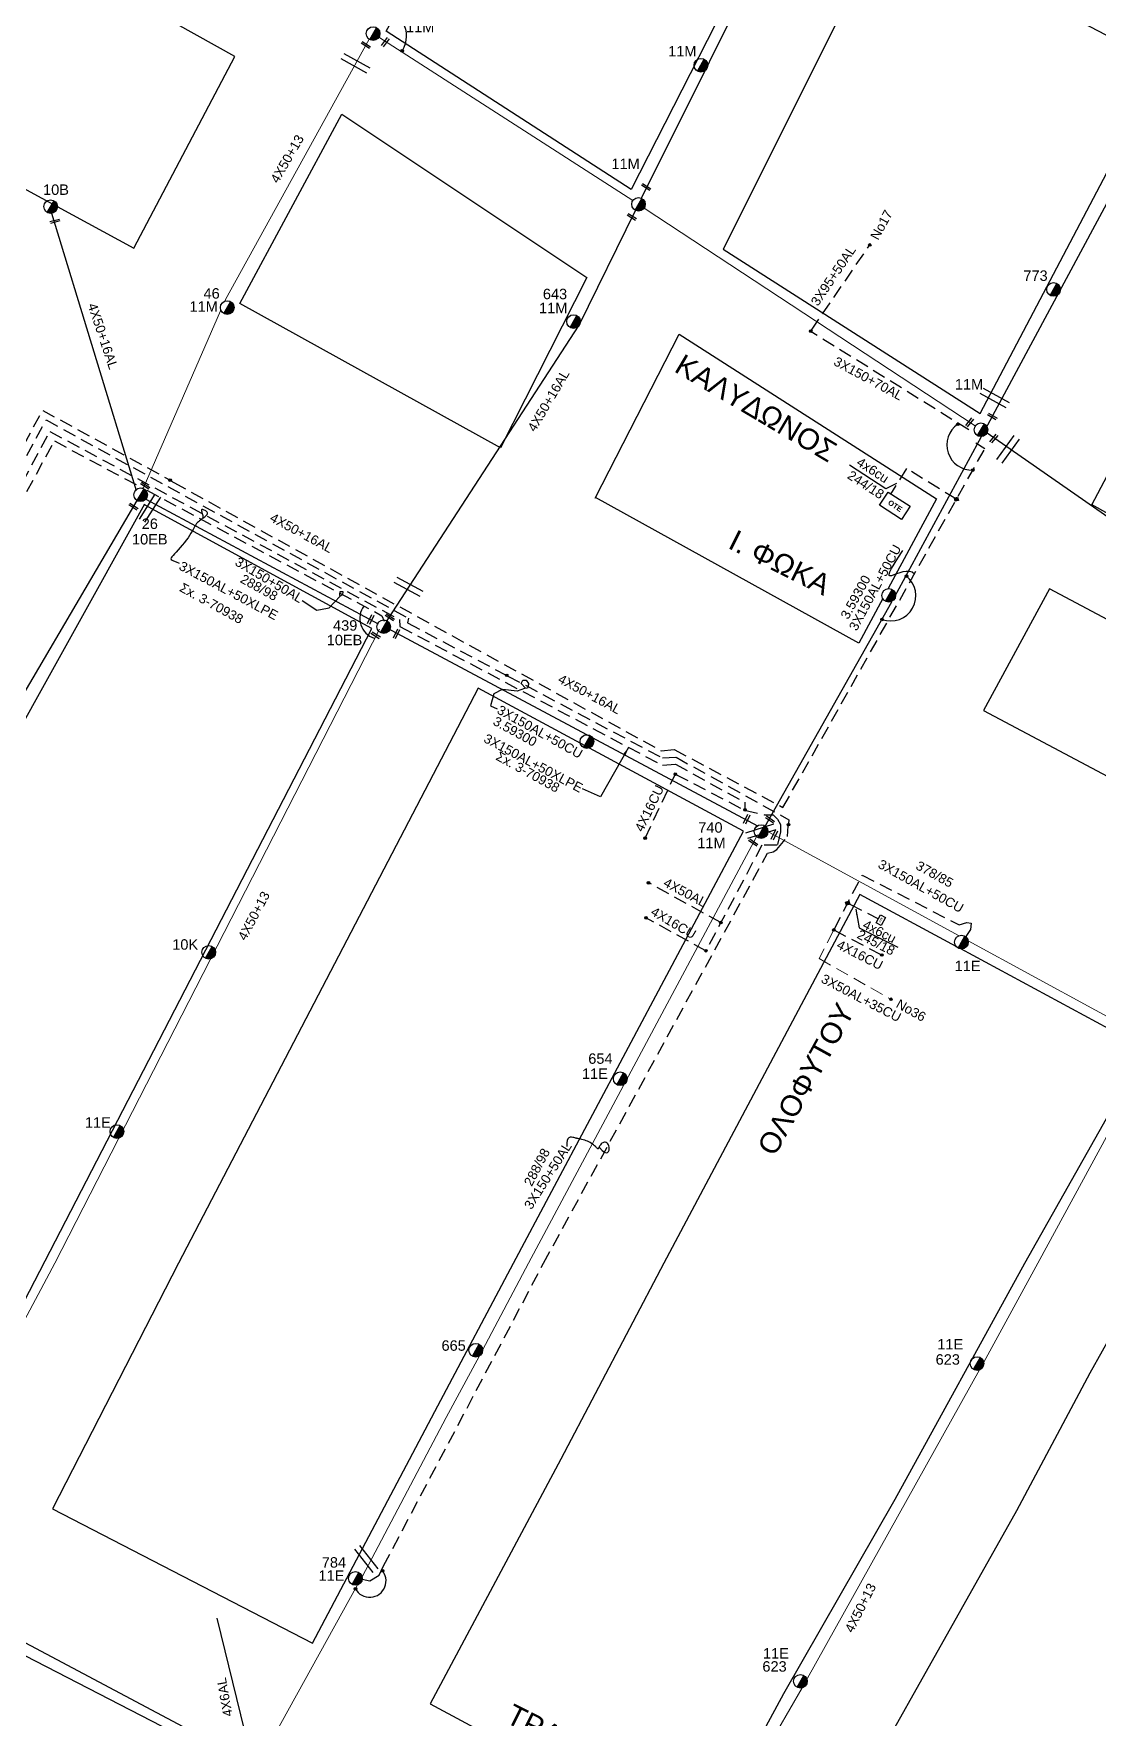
# Model space of a CAD drawing. Header units: millimetres. Extents: x 800 to 1929, y 264 to 786.
# Drawn here: x 1551.3 to 1653.4, y 481.7 to 643.5 of the extents above; entities that cross this region are included whole.
import ezdxf

# ---------------------------------------------------------------- set-up
doc = ezdxf.new("R2010")
doc.units = ezdxf.units.MM
doc.linetypes.add('DASHED', pattern=[19.05, 12.7, -6.35])
doc.linetypes.add('DASHEDX2', pattern=[38.1, 25.4, -12.7])
for name, color, linetype in [('Pillar OTE', 7, 'Continuous'), ('Γέφυρες Εναέριου Δικτύου', 7, 'Continuous'), ('Γυμνά εναέρια ΧΤ και ΦΟΠ (3Φ)   4x50+16AL', 7, 'Continuous'), ('Επιγραφές - Σχήματα', 7, 'Continuous'), ('Καλώδια ΧΤ   3x150+50AL', 7, 'DASHED'), ('Καλώδια ΧΤ   3x150AL+50CU', 7, 'DASHED'), ('Καλώδια ΧΤ   3x150AL+50XLPE', 7, 'DASHED'), ('Καλώδια ΧΤ   3x95+50CU', 7, 'DASHED'), ('Καλώδια ΧΤ   4x6AL', 7, 'DASHED'), ('Μηχανική τομή', 7, 'Continuous'), ('Στύλος ΦΜ', 7, 'Continuous'), ('Στύλος ΦΜ @ 1', 7, 'Continuous'), ('Συνδέσεις', 7, 'Continuous'), ('Τομή', 7, 'Continuous'), ('Υπόβαθρο ΔΕΗ', 7, 'Continuous'), ('Υπόγεια καλώδια Δικτύου ΧΤ και Παρ. ΧΤ - 3X150+70 AL', 7, 'DASHED'), ('Υπόγεια καλώδια Παροχών ΧΤ   4x16CU', 7, 'DASHED'), ('Υπόγεια καλώδια Παροχών ΧΤ   4x50AL', 7, 'DASHED'), ('Υπόγεια καλώδια Παροχών ΧΤ   4x6', 7, 'DASHED')]:
    doc.layers.add(name, color=color, linetype=linetype)
doc.layers.add('Άγνωστα', color=7, linetype='Continuous', lineweight=5)
doc.styles.get("Standard").update_dxf_attribs({"font": 'arial.ttf'})
doc.linetypes.add('SYN_LINE', pattern='A,0.5,-0.0001,["/\\/\\/\\/",Standard,S=0.1,R=0,X=0,Y=-0.05],-0.25', length=0.7501)
doc.dimstyles.new('ISO-25', dxfattribs={"dimtxt": 2.5, "dimasz": 1, "dimexe": 1.25, "dimexo": 0.625, "dimtad": 1, "dimtxsty": 'Standard', "dimcen": 2.5, "dimadec": 0, "dimazin": 0, "dimtfac": 1, "dimtmove": 0, "dimatfit": 3, "dimfxl": 1.25, "dimarcsym": 0})

# ---------------------------------------------------------------- blocks, each defined once
blk = doc.blocks.new('ΥΠΑΡΧΩΝ ΤΣΙΜΕΝΤΕΝΙΟΣ ΣΤΥΛΟΣ')
at = {"layer": 'Στύλος ΦΜ'}
blk.add_hatch(color=256, dxfattribs=at).paths.add_polyline_path([(-1.29, -2.28, 0.574793), (2.62, 0, 0.268822), (1.3, 2.27)])
blk.add_line((-1.29, -2.28), (1.3, 2.27), dxfattribs=at)
blk.add_circle((0, 0), 2.62, dxfattribs=at)
at = {"layer": 'Στύλος ΦΜ', "flags": 4}
for tag, p in [('ΤΥΠΟΣ', (-4.91, 3.03)), ('ΑΡΙΘΜΟΣ', (-4.68, 8.05))]:
    blk.add_attdef(tag, p, '', height=4, dxfattribs=at)
blk = doc.blocks.new('ΤΟΜΗ')
at = {"layer": 'Τομή', "ltscale": 40}
for p, q in [((-5.68, 0), (5.68, 0)), ((5.68, -2.33), (-5.68, -2.33))]:
    blk.add_line(p, q, dxfattribs=at)
blk = doc.blocks.new('*U37')
at = {"layer": 'Συνδέσεις', "linetype": 'SYN_LINE', "ltscale": 40}
blk.add_hatch(color=256, dxfattribs=at).paths.add_polyline_path([(0.5, -0.01, 1), (-0.5, -0.01, 1)])
at = {"layer": 'Συνδέσεις'}
blk.add_circle((0, -0.01), 0.5, dxfattribs=at)
blk = doc.blocks.new('ΜΗΧΑΝΙΚΗ ΤΟΜΗ')
at = {"layer": 'Μηχανική τομή', "ltscale": 40}
for p, q in [((-1.89, 0.78), (1.89, 0.78)), ((1.89, 0), (-1.89, 0))]:
    blk.add_line(p, q, dxfattribs=at)
blk = doc.blocks.new('TSONTA XT1')
at = {"ltscale": 40}
h = blk.add_hatch(color=256, dxfattribs=at)
h.dxf.hatch_style = 1
h.paths.add_polyline_path([(595.96, 2487.66), (597.07, 2488.77), (595.96, 2489.87), (594.85, 2488.77)])
blk.add_lwpolyline([(594.85, 2488.77), (595.96, 2489.87), (597.07, 2488.77), (595.96, 2487.66)], close=True, dxfattribs=at)
blk = doc.blocks.new('PILLAR ΟΤΕ')
at = {"layer": 'Pillar OTE', "ltscale": 40}
blk.add_lwpolyline([(-3.31, 2.02), (3.39, 2.02), (3.39, -1.99), (-3.31, -1.99)], close=True, dxfattribs=at)
at = {"layer": 'Pillar OTE', "insert": (-1.81, 0.71), "char_height": 1.3575, "width": 109.961, "attachment_point": 1}
blk.add_mtext('{\\fArial|b1|i0|c161|p34;OTE}', dxfattribs=at)

msp = doc.modelspace()

# ---------------------------------------------------------------- linework, layer by layer
at = {"layer": 'Άγνωστα', "color": 6, "ltscale": 0.1}
for points in [[(1569.63, 617.765), (1569.679, 617.937), (1583.448, 642.935)], [(1561.783, 599.798), (1569.186, 616.854)]]:
    msp.add_lwpolyline(points, dxfattribs=at)
at = {"layer": 'Άγνωστα', "color": 30}
for points in [[(1584.395, 643.112), (1608.757, 627.428)], [(1609.851, 626.709), (1641.63, 605.796)]]:
    msp.add_lwpolyline(points, dxfattribs=at)
at = {"layer": 'Άγνωστα', "color": 27}
msp.add_lwpolyline([(1537.594, 495.947), (1553.291, 525.424), (1584.436, 586.29)], dxfattribs=at)
at = {"layer": 'Άγνωστα', "color": 62, "ltscale": 0.1}
for points in [[(1620.671, 566.411), (1598.753, 525.424), (1594.347, 517.065)], [(1594.056, 516.528), (1590.848, 510.603), (1582.778, 495.324)]]:
    msp.add_lwpolyline(points, dxfattribs=at)
at = {"layer": 'Άγνωστα', "color": 62, "ltscale": 2}
for points in [[(1621.541, 566.978), (1640.073, 556.861)], [(1640.947, 556.384), (1659.268, 546.382)]]:
    msp.add_lwpolyline(points, dxfattribs=at)
at = {"layer": 'Άγνωστα', "color": 62, "linetype": 'DASHED', "ltscale": 0.1}
msp.add_lwpolyline([(1628.004, 557.308), (1626.645, 554.662), (1633.544, 550.761)], dxfattribs=at)
at = {"layer": 'Άγνωστα', "color": 85}
for points in [[(1642.441, 515.918), (1647.641, 525.424), (1658.613, 545.637)], [(1625.48, 485.474), (1625.544, 485.585), (1642.034, 515.183)], [(1609.638, 458.032), (1625.008, 484.657)]]:
    msp.add_lwpolyline(points, dxfattribs=at)
at = {"layer": 'Άγνωστα', "color": 2}
msp.add_lwpolyline([(1572.817, 477.301), (1582.352, 494.544)], dxfattribs=at)
at = {"layer": 'Γέφυρες Εναέριου Δικτύου', "ltscale": 0.1}
for points in [[(1584.332, 646.023, -0.5700347), (1586.627, 641.814, 1.0197648)], [(1639.958, 605.958, 0.7518156), (1641.401, 601.564, -1.6863001)], [(1632.677, 587.222, 0.8539475), (1635.002, 591.396, -2.1722428)], [(1582.945, 588.511, 0.5095171), (1583.931, 585.431, -29.3039206)]]:
    msp.add_lwpolyline(points, format="xyb", dxfattribs=at)
at = {"layer": 'Γέφυρες Εναέριου Δικτύου'}
msp.add_arc((1583.512, 494.924), 1.565, 208.98229, 43.0536, dxfattribs=at)
at = {"layer": 'Γυμνά εναέρια ΧΤ και ΦΟΠ (3Φ)   4x50+16AL', "color": 2, "ltscale": 0.1}
for points in [[(1609.587, 627.666), (1622.668, 653.943), (1630.108, 668.39)], [(1642.604, 605.48), (1661.131, 639.957)]]:
    msp.add_lwpolyline(points, dxfattribs=at)
at = {"layer": 'Γυμνά εναέρια ΧΤ και ΦΟΠ (3Φ)   4x50+16AL', "color": 133, "ltscale": 0.1}
for points in [[(1561.113, 599.562), (1553.015, 626.185)], [(1633.921, 589.428), (1642.231, 604.788)], [(1561.961, 598.846), (1562.023, 598.785), (1584.324, 586.814)], [(1621.44, 567.326), (1633.633, 588.915)], [(1585.139, 586.407), (1620.73, 567.422)]]:
    msp.add_lwpolyline(points, dxfattribs=at)
at = {"layer": 'Γυμνά εναέρια ΧΤ και ΦΟΠ (3Φ)   4x50+16AL', "color": 30, "ltscale": 0.1}
msp.add_lwpolyline([(1585.175, 587.114), (1585.26, 587.233), (1603.605, 615.477), (1609.014, 626.489)], dxfattribs=at)
at = {"layer": 'Γυμνά εναέρια ΧΤ και ΦΟΠ (3Φ)   4x50+16AL', "color": 1, "ltscale": 0.1}
msp.add_lwpolyline([(1642.763, 605.146), (1661.723, 591.965)], dxfattribs=at)
at = {"layer": 'Γυμνά εναέρια ΧΤ και ΦΟΠ (3Φ)   4x50+16AL', "color": 6}
msp.add_lwpolyline([(1545.318, 571.643), (1561.184, 598.638)], dxfattribs=at)
at = {"layer": 'Γυμνά εναέρια ΧΤ και ΦΟΠ (3Φ)   4x50+16AL', "color": 30}
msp.add_lwpolyline([(1537.503, 495.812), (1546.888, 490.877), (1572.139, 477.454)], dxfattribs=at)
at = {"layer": 'Επιγραφές - Σχήματα'}
for points in [[(1567.496, 596.939), (1567.691, 597.077), (1567.822, 597.197), (1567.9, 597.301), (1567.932, 597.392), (1567.927, 597.469), (1567.894, 597.537), (1567.84, 597.595), (1567.774, 597.646), (1567.704, 597.691), (1567.634, 597.728), (1567.567, 597.757), (1567.504, 597.775), (1567.45, 597.781), (1567.406, 597.772), (1567.376, 597.748), (1567.362, 597.705), (1567.366, 597.645), (1567.384, 597.569), (1567.41, 597.481), (1567.44, 597.386), (1567.468, 597.288), (1567.488, 597.189), (1567.496, 597.095), (1567.486, 597.009), (1567.455, 596.934), (1567.404, 596.868), (1567.337, 596.806), (1567.259, 596.744), (1567.172, 596.68), (1567.08, 596.608), (1566.988, 596.526), (1566.898, 596.43), (1566.813, 596.316), (1566.731, 596.185), (1566.648, 596.036), (1566.56, 595.872), (1566.462, 595.693), (1566.352, 595.499), (1566.226, 595.291), (1566.079, 595.07), (1565.909, 594.838), (1565.722, 594.599), (1565.525, 594.36), (1565.325, 594.126), (1565.128, 593.903), (1564.943, 593.697), (1564.775, 593.514), (1564.633, 593.36), (1564.522, 593.237), (1564.45, 593.141), (1564.424, 593.062), (1564.451, 592.991), (1564.538, 592.92), (1564.691, 592.84), (1564.919, 592.743), (1565.227, 592.62)], [(1605.558, 536.52), (1605.829, 536.235), (1606.048, 536.075), (1606.219, 536.019), (1606.345, 536.045), (1606.432, 536.134), (1606.484, 536.264), (1606.504, 536.414), (1606.499, 536.563), (1606.471, 536.695), (1606.425, 536.805), (1606.363, 536.894), (1606.29, 536.962), (1606.209, 537.009), (1606.124, 537.035), (1606.037, 537.04), (1605.953, 537.025), (1605.874, 536.99), (1605.801, 536.938), (1605.734, 536.874), (1605.674, 536.802), (1605.621, 536.727), (1605.574, 536.653), (1605.534, 536.583), (1605.501, 536.523), (1605.475, 536.476), (1605.454, 536.442), (1605.435, 536.421), (1605.416, 536.413), (1605.395, 536.418), (1605.368, 536.436), (1605.334, 536.466), (1605.29, 536.509), (1605.234, 536.564), (1605.166, 536.628), (1605.087, 536.7), (1604.998, 536.776), (1604.898, 536.854), (1604.789, 536.931), (1604.672, 537.005), (1604.547, 537.073), (1604.415, 537.134), (1604.279, 537.186), (1604.142, 537.232), (1604.009, 537.27), (1603.881, 537.303), (1603.764, 537.33), (1603.659, 537.352), (1603.571, 537.37), (1603.5, 537.383), (1603.445, 537.395), (1603.398, 537.404), (1603.354, 537.414), (1603.308, 537.426), (1603.254, 537.439), (1603.187, 537.457), (1603.102, 537.48), (1602.995, 537.506), (1602.874, 537.524), (1602.749, 537.519), (1602.63, 537.475), (1602.528, 537.379), (1602.453, 537.214), (1602.414, 536.967), (1602.422, 536.622)]]:
    msp.add_lwpolyline(points, dxfattribs=at)
at = {"layer": 'Επιγραφές - Σχήματα', "ltscale": 0.1}
for points in [[(1635.805, 591.567), (1635.58, 591.746), (1635.308, 591.827), (1635.007, 591.83), (1634.692, 591.778), (1634.378, 591.69), (1634.081, 591.588), (1633.816, 591.493), (1633.599, 591.425), (1633.444, 591.406), (1633.359, 591.449), (1633.351, 591.57), (1633.424, 591.783), (1633.587, 592.103), (1633.844, 592.543), (1634.203, 593.119), (1634.669, 593.845)], [(1580.667, 589.472), (1580.638, 589.546), (1580.667, 589.89), (1580.936, 589.89), (1580.936, 589.89), (1580.905, 589.599), (1580.905, 589.599), (1580.667, 589.472), (1579.593, 588.316), (1579.466, 588.263), (1578.447, 588.073), (1577.026, 589.007)], [(1598.47, 580.636), (1598.033, 581.088), (1598.033, 581.088), (1598.193, 581.402), (1598.193, 581.402), (1598.536, 581.387), (1598.536, 581.387), (1598.74, 581.059), (1598.74, 580.964), (1598.646, 580.629), (1598.646, 580.629), (1598.376, 580.593), (1597.668, 580.345), (1596.245, 580.498), (1596.208, 580.498), (1595.413, 580.068), (1595.088, 578.916), (1595.741, 578.648)]]:
    msp.add_lwpolyline(points, dxfattribs=at)
at = {"layer": 'Καλώδια ΧΤ   3x150+50AL', "color": 27, "ltscale": 0.1}
msp.add_lwpolyline([(1562.105, 599.626), (1584.682, 587.584), (1584.682, 587.584), (1584.883, 587.072)], dxfattribs=at)
at = {"layer": 'Καλώδια ΧΤ   3x150AL+50CU', "color": 133, "ltscale": 0.1}
msp.add_lwpolyline([(1564.436, 600.541), (1564.702, 600.37), (1611.47, 574.621), (1612.742, 574.728), (1623.169, 569.166), (1642.549, 603.605), (1641.695, 604.16)], dxfattribs=at)
at = {"layer": 'Καλώδια ΧΤ   3x150AL+50CU', "color": 2, "ltscale": 0.1}
for points in [[(1596.768, 581.793), (1611.609, 573.925), (1612.911, 573.993), (1623.73, 568), (1623.702, 567.647)], [(1582.793, 495.081), (1583.507, 494.943), (1584.416, 495.495), (1584.838, 496.37), (1600.2, 525.424), (1621.705, 564.797), (1622.218, 564.925), (1622.218, 564.925), (1622.577, 565.13), (1622.577, 565.13), (1623.602, 566.385), (1623.682, 567.398)]]:
    msp.add_lwpolyline(points, dxfattribs=at)
at = {"layer": 'Καλώδια ΧΤ   3x150AL+50CU', "color": 62, "ltscale": 0.1}
msp.add_lwpolyline([(1628.119, 557.53), (1630.767, 562.685), (1640.072, 557.905), (1640.813, 558.133), (1641.24, 558.072), (1641.163, 557.462), (1640.646, 556.68)], dxfattribs=at)
at = {"layer": 'Καλώδια ΧΤ   3x150AL+50XLPE', "color": 133, "ltscale": 0.1}
msp.add_lwpolyline([(1478.067, 591.587), (1478.176, 591.557), (1483.26, 589.473), (1478.666, 578.413), (1485.678, 575.272), (1492.849, 592.241), (1519.014, 578.549), (1519.686, 578.223), (1520.248, 576.88), (1532.104, 570.575), (1552.124, 607.294), (1564.366, 600.591)], dxfattribs=at)
at = {"layer": 'Καλώδια ΧΤ   3x150AL+50XLPE', "color": 62, "ltscale": 0.1}
for points in [[(1477.69, 590.72), (1477.719, 590.701), (1481.538, 589.149), (1476.702, 577.517), (1486.593, 573.279), (1493.828, 590.416), (1516.301, 578.226), (1516.985, 578.466), (1517.746, 578.27), (1517.746, 578.27), (1518.355, 577.847), (1518.757, 577.325), (1518.989, 576.214), (1532.972, 568.538), (1552.821, 605.264), (1586.361, 587.212), (1586.416, 586.545), (1611.602, 573.226), (1612.855, 573.319), (1619.51, 569.67), (1619.51, 568.905)], [(1612.905, 572.354), (1619.51, 568.905)], [(1619.495, 568.912), (1621.411, 568.476), (1622.227, 568.476), (1622.644, 568.06), (1622.934, 567.552), (1622.952, 566.845), (1622.625, 565.559), (1621.157, 565.559), (1615.781, 555.423)]]:
    msp.add_lwpolyline(points, dxfattribs=at)
at = {"layer": 'Καλώδια ΧΤ   3x150AL+50XLPE', "color": 2, "ltscale": 0.1}
msp.add_lwpolyline([(1477.921, 591.203), (1477.921, 591.203), (1482.379, 589.345), (1477.798, 578.042), (1486.054, 574.299), (1493.345, 591.315), (1516.649, 578.914), (1517.549, 578.862), (1518.37, 578.51), (1519.192, 577.702), (1519.665, 576.691), (1519.758, 576.478), (1532.482, 569.448), (1552.442, 606.371), (1587.224, 587.351), (1587.152, 586.891), (1596.547, 581.91)], dxfattribs=at)
at = {"layer": 'Καλώδια ΧΤ   3x150AL+50XLPE', "color": 27, "ltscale": 0.1}
msp.add_lwpolyline([(1477.502, 590.299), (1478.091, 590.033), (1480.731, 589.046), (1475.751, 577.083), (1486.997, 572.253), (1494.333, 589.469), (1516.245, 577.711), (1517.107, 577.733), (1517.934, 577.345), (1518.231, 576.932), (1518.193, 576.04), (1533.357, 567.67), (1553.242, 604.353), (1561.782, 599.798)], dxfattribs=at)
at = {"layer": 'Καλώδια ΧΤ   3x95+50CU', "color": 133, "ltscale": 0.1}
msp.add_lwpolyline([(1625.908, 614.991), (1631.499, 623.173)], dxfattribs=at)
at = {"layer": 'Καλώδια ΧΤ   4x6AL', "color": 30, "linetype": 'Continuous', "ltscale": 0.1}
msp.add_lwpolyline([(1572.262, 477.484), (1568.876, 491.359)], dxfattribs=at)
at = {"layer": 'Υπόβαθρο ΔΕΗ', "ltscale": 0.1}
for points in [[(1621.564, 653.943), (1608.59, 628.501), (1585.097, 643.694), (1590.792, 653.943), (1600.407, 671.836), (1624.179, 659.208), (1621.564, 653.943)], [(1527.94, 665.074), (1522.556, 663.338), (1517.8, 646.258), (1560.875, 622.878), (1570.577, 641.265), (1527.877, 665.082)], [(1633.196, 654.312), (1617.439, 622.776), (1642.099, 606.986), (1659.709, 640.43), (1633.196, 654.312)], [(1571.037, 617.556), (1580.849, 635.723), (1604.36, 620.057), (1596.052, 603.696), (1571.037, 617.556)], [(1652.78, 598.15), (1671.705, 634.004), (1697.184, 620.729), (1677.662, 584.385), (1652.774, 598.253)], [(1605.149, 598.855), (1613.211, 614.62), (1637.906, 598.805), (1633.268, 590.186)], [(1632.754, 589.23), (1630.446, 584.942), (1605.186, 598.929)], [(1561.907, 598.28), (1518.487, 520.141), (1542.873, 507.322), (1583.718, 586.358), (1561.885, 598.241)], [(1648.76, 590.154), (1642.408, 578.481), (1667.311, 565.253), (1673.73, 576.877), (1648.76, 590.154)]]:
    msp.add_lwpolyline(points, dxfattribs=at)
at = {"layer": 'Υπόβαθρο ΔΕΗ'}
for points in [[(1565.164, 525.424), (1553.071, 501.833), (1578.022, 488.948), (1590.047, 511.721), (1597.326, 525.424), (1619.383, 566.906), (1593.909, 580.627)], [(1658.555, 525.424), (1652.611, 514.866), (1645.593, 501.648), (1624.501, 464.155), (1632.678, 460.152), (1649.647, 451.162), (1660.011, 471.325), (1675.402, 499.838), (1689.022, 525.424), (1690.764, 528.62), (1667.4, 540.771)]]:
    msp.add_lwpolyline(points, close=True, dxfattribs=at)
for points in [[(1639.805, 555.829), (1630.556, 560.825), (1611.749, 525.424), (1601.841, 506.627), (1589.303, 483.125), (1615.182, 469.225), (1623.261, 484.135), (1633.929, 502.767), (1646.383, 525.424), (1658.003, 545.999), (1640.23, 555.6)], [(1555.611, 446.312), (1571.657, 476.792), (1545.376, 490.321), (1504.421, 412.908), (1530.851, 399.279), (1539.367, 415.455)]]:
    msp.add_lwpolyline(points, dxfattribs=at)
at = {"layer": 'Υπόγεια καλώδια Δικτύου ΧΤ και Παρ. ΧΤ - 3X150+70 AL', "color": 133, "ltscale": 0.1}
msp.add_lwpolyline([(1641.009, 605.415), (1625.883, 614.835)], dxfattribs=at)
at = {"layer": 'Υπόγεια καλώδια Παροχών ΧΤ   4x16CU', "color": 62, "ltscale": 0.1}
for points in [[(1609.95, 566.229), (1612.817, 572.328)], [(1615.781, 555.423), (1610.026, 558.573)], [(1628.061, 557.419), (1632.664, 555.01)]]:
    msp.add_lwpolyline(points, dxfattribs=at)
at = {"layer": 'Υπόγεια καλώδια Παροχών ΧΤ   4x50AL', "color": 62, "ltscale": 0.1}
msp.add_lwpolyline([(1617.212, 558.122), (1610.231, 561.974)], dxfattribs=at)
at = {"layer": 'Υπόγεια καλώδια Παροχών ΧΤ   4x6', "color": 133, "linetype": 'DASHED', "ltscale": 0.1}
msp.add_lwpolyline([(1639.82, 598.755), (1635.022, 601.717), (1633.501, 599.254)], dxfattribs=at)
at = {"layer": 'Υπόγεια καλώδια Παροχών ΧΤ   4x6', "color": 62, "linetype": 'DASHEDX2', "ltscale": 0.05}
msp.add_lwpolyline([(1629.582, 559.893), (1632.34, 558.476)], dxfattribs=at)

# ---------------------------------------------------------------- block references
at = {"layer": 'Pillar OTE'}
for p, xscale, yscale, zscale, rotation in [((1633.892, 598.142), 0.375, 0.375, 0.375, 327), ((1632.568, 558.355), 0.1299216870915471, 0.1299216870915471, 0.1299216870915471, 62)]:
    msp.add_blockref('PILLAR ΟΤΕ', p, dxfattribs=dict(at, xscale=xscale, yscale=yscale, zscale=zscale, rotation=rotation))
at = {"layer": 'Άγνωστα', "xscale": 0.25, "yscale": 0.25, "zscale": 0.25}
for p in [(1631.5, 623.176), (1633.545, 550.764)]:
    msp.add_blockref('*U37', p, dxfattribs=at)
at = {"layer": 'Μηχανική τομή'}
for p, xscale, yscale, zscale, rotation in [((1583.083, 642.283), 0.2499999999999802, 0.2499999999999802, 0.2499999999999802, 327.4259047862269), ((1584.93, 642.694), 0.2499999999999769, 0.2499999999999769, 0.2499999999999769, 234.4121412226601), ((1609.992, 628.665), 0.2499999999999802, 0.2499999999999802, 0.2499999999999802, 327.4259047862269), ((1608.611, 625.787), 0.2499999999999802, 0.2499999999999802, 0.2499999999999802, 327.4259047862269), ((1553.318, 625.347), 0.2499999999999725, 0.2499999999999725, 0.2499999999999725, 15.44455901849954), ((1641.16, 606.08), 0.2500000000000668, 0.2500000000000668, 0.2500000000000668, 50.60375625447858), ((1643.215, 606.621), 0.2500000000000492, 0.2500000000000492, 0.2500000000000492, 328.8554910177997), ((1643.492, 604.529), 0.2500000000000668, 0.2500000000000668, 0.2500000000000668, 50.60375625447858), ((1561.899, 599.995), 0.2499999999999802, 0.2499999999999802, 0.2499999999999802, 327.4259047862269), ((1560.776, 597.978), 0.2499999999999802, 0.2499999999999802, 0.2499999999999802, 327.4259047862269), ((1583.514, 587.26), 0.2499999999999598, 0.2499999999999598, 0.2499999999999598, 244.2663608913793), ((1585.386, 587.343), 0.2499999999999802, 0.2499999999999802, 0.2499999999999802, 327.4259047862269), ((1584.027, 585.631), 0.2499999999999802, 0.2499999999999802, 0.2499999999999802, 327.4259047862269), ((1585.991, 585.882), 0.2499999999999598, 0.2499999999999598, 0.2499999999999598, 244.2663608913793), ((1619.6, 568.095), 0.2499999999999598, 0.2499999999999598, 0.2499999999999598, 244.2663608913793), ((1621.875, 567.932), 0.249999999999989, 0.249999999999989, 0.249999999999989, 326.1837008402109), ((1620.268, 565.735), 0.249999999999989, 0.249999999999989, 0.249999999999989, 326.1837008402109), ((1622.26, 566.556), 0.2499999999999598, 0.2499999999999598, 0.2499999999999598, 244.2663608913793)]:
    msp.add_blockref('ΜΗΧΑΝΙΚΗ ΤΟΜΗ', p, dxfattribs=dict(at, xscale=xscale, yscale=yscale, zscale=zscale, rotation=rotation))
at = {"layer": 'Στύλος ΦΜ @ 1', "ltscale": 40}
ref = msp.add_blockref('ΥΠΑΡΧΩΝ ΤΣΙΜΕΝΤΕΝΙΟΣ ΣΤΥΛΟΣ', (1583.84, 643.459), dxfattribs=dict(at, xscale=0.25, yscale=0.25, zscale=0.25))
ref.add_attrib('ΤΥΠΟΣ', '47', (1587.285, 645.05), dxfattribs={"layer": 'Στύλος ΦΜ', "height": 1, "flags": 4})
ref.add_attrib('ΑΡΙΘΜΟΣ', '11M', (1586.997, 643.588), dxfattribs={"layer": 'Στύλος ΦΜ', "height": 1, "flags": 4})
ref = msp.add_blockref('ΥΠΑΡΧΩΝ ΤΣΙΜΕΝΤΕΝΙΟΣ ΣΤΥΛΟΣ', (1615.296, 640.423), dxfattribs=dict(at, xscale=0.25, yscale=0.25, zscale=0.25))
ref.add_attrib('ΤΥΠΟΣ', '11M', (1612.152, 641.269), dxfattribs={"layer": 'Στύλος ΦΜ', "height": 1, "flags": 4})
ref = msp.add_blockref('ΥΠΑΡΧΩΝ ΤΣΙΜΕΝΤΕΝΙΟΣ ΣΤΥΛΟΣ', (1609.308, 627.074), dxfattribs=dict(at, xscale=0.25, yscale=0.25, zscale=0.25))
ref.add_attrib('ΤΥΠΟΣ', '11M', (1606.711, 630.466), dxfattribs={"layer": 'Στύλος ΦΜ', "height": 1, "flags": 4})
ref = msp.add_blockref('ΥΠΑΡΧΩΝ ΤΣΙΜΕΝΤΕΝΙΟΣ ΣΤΥΛΟΣ', (1552.888, 626.85), dxfattribs=dict(at, xscale=0.25, yscale=0.25, zscale=0.25))
ref.add_attrib('ΤΥΠΟΣ', '10B', (1552.161, 627.98), dxfattribs={"layer": 'Στύλος ΦΜ', "height": 1, "flags": 4})
ref = msp.add_blockref('ΥΠΑΡΧΩΝ ΤΣΙΜΕΝΤΕΝΙΟΣ ΣΤΥΛΟΣ', (1649.15, 618.905), dxfattribs=dict(at, xscale=0.25, yscale=0.25, zscale=0.25))
ref.add_attrib('ΤΥΠΟΣ', '773', (1646.248, 619.724), dxfattribs={"layer": 'Στύλος ΦΜ', "height": 1, "flags": 4})
ref = msp.add_blockref('ΥΠΑΡΧΩΝ ΤΣΙΜΕΝΤΕΝΙΟΣ ΣΤΥΛΟΣ', (1569.838, 617.158), dxfattribs=dict(at, xscale=0.25, yscale=0.25, zscale=0.25))
ref.add_attrib('ΤΥΠΟΣ', '11M', (1566.212, 616.763), dxfattribs={"layer": 'Στύλος ΦΜ', "height": 1, "flags": 4})
ref.add_attrib('ΑΡΙΘΜΟΣ', '46', (1567.562, 618.022), dxfattribs={"layer": 'Στύλος ΦΜ', "height": 1, "flags": 4})
ref = msp.add_blockref('ΥΠΑΡΧΩΝ ΤΣΙΜΕΝΤΕΝΙΟΣ ΣΤΥΛΟΣ', (1603.074, 615.823), dxfattribs=dict(at, xscale=0.25, yscale=0.25, zscale=0.25))
ref.add_attrib('ΤΥΠΟΣ', '11M', (1599.764, 616.622), dxfattribs={"layer": 'Στύλος ΦΜ', "height": 1, "flags": 4})
ref.add_attrib('ΑΡΙΘΜΟΣ', '643', (1600.13, 617.964), dxfattribs={"layer": 'Στύλος ΦΜ', "height": 1, "flags": 4})
ref = msp.add_blockref('ΥΠΑΡΧΩΝ ΤΣΙΜΕΝΤΕΝΙΟΣ ΣΤΥΛΟΣ', (1642.177, 605.436), dxfattribs=dict(at, xscale=0.25, yscale=0.25, zscale=0.25))
ref.add_attrib('ΤΥΠΟΣ', '11M', (1639.67, 609.292), dxfattribs={"layer": 'Στύλος ΦΜ', "height": 1, "flags": 4})
ref = msp.add_blockref('ΥΠΑΡΧΩΝ ΤΣΙΜΕΝΤΕΝΙΟΣ ΣΤΥΛΟΣ', (1561.526, 599.196), dxfattribs=dict(at, xscale=0.25, yscale=0.25, zscale=0.25))
ref.add_attrib('ΤΥΠΟΣ', '26', (1561.626, 595.911), dxfattribs={"layer": 'Στύλος ΦΜ', "height": 1, "flags": 4})
ref.add_attrib('ΑΡΙΘΜΟΣ', '10EB', (1560.695, 594.423), dxfattribs={"layer": 'Στύλος ΦΜ', "height": 1, "flags": 4})
at = {"layer": 'Στύλος ΦΜ @ 1', "ltscale": 40, "xscale": 0.25, "yscale": 0.25, "zscale": 0.25}
for p in [(1633.333, 589.534), (1604.36, 575.498)]:
    msp.add_blockref('ΥΠΑΡΧΩΝ ΤΣΙΜΕΝΤΕΝΙΟΣ ΣΤΥΛΟΣ', p, dxfattribs=at)
at = {"layer": 'Στύλος ΦΜ @ 1', "ltscale": 40}
ref = msp.add_blockref('ΥΠΑΡΧΩΝ ΤΣΙΜΕΝΤΕΝΙΟΣ ΣΤΥΛΟΣ', (1584.853, 586.528), dxfattribs=dict(at, xscale=0.25, yscale=0.25, zscale=0.25))
ref.add_attrib('ΤΥΠΟΣ', '439', (1579.99, 586.147), dxfattribs={"layer": 'Στύλος ΦΜ', "height": 1, "flags": 4})
ref.add_attrib('ΑΡΙΘΜΟΣ', '10EB', (1579.386, 584.749), dxfattribs={"layer": 'Στύλος ΦΜ', "height": 1, "flags": 4})
ref = msp.add_blockref('ΥΠΑΡΧΩΝ ΤΣΙΜΕΝΤΕΝΙΟΣ ΣΤΥΛΟΣ', (1621.074, 566.865), dxfattribs=dict(at, xscale=0.25, yscale=0.25, zscale=0.25))
ref.add_attrib('ΤΥΠΟΣ', '740', (1615.045, 566.753), dxfattribs={"layer": 'Στύλος ΦΜ', "height": 1, "flags": 4})
ref.add_attrib('ΑΡΙΘΜΟΣ', '11M', (1614.95, 565.262), dxfattribs={"layer": 'Στύλος ΦΜ', "height": 1, "flags": 4})
ref = msp.add_blockref('ΥΠΑΡΧΩΝ ΤΣΙΜΕΝΤΕΝΙΟΣ ΣΤΥΛΟΣ', (1568.069, 555.271), dxfattribs=dict(at, xscale=0.25, yscale=0.25, zscale=0.25))
ref.add_attrib('ΤΥΠΟΣ', '10K', (1564.557, 555.523), dxfattribs={"layer": 'Στύλος ΦΜ', "height": 1, "flags": 4})
ref = msp.add_blockref('ΥΠΑΡΧΩΝ ΤΣΙΜΕΝΤΕΝΙΟΣ ΣΤΥΛΟΣ', (1640.306, 556.249), dxfattribs=dict(at, xscale=0.25, yscale=0.25, zscale=0.25))
ref.add_attrib('ΤΥΠΟΣ', '11E', (1639.653, 553.464), dxfattribs={"layer": 'Στύλος ΦΜ', "height": 1, "flags": 4})
ref = msp.add_blockref('ΥΠΑΡΧΩΝ ΤΣΙΜΕΝΤΕΝΙΟΣ ΣΤΥΛΟΣ', (1607.556, 543.134), dxfattribs=dict(at, xscale=0.25, yscale=0.25, zscale=0.25))
ref.add_attrib('ΤΥΠΟΣ', '654', (1604.487, 544.567), dxfattribs={"layer": 'Στύλος ΦΜ', "height": 1, "flags": 4})
ref.add_attrib('ΑΡΙΘΜΟΣ', '11E', (1603.88, 543.118), dxfattribs={"layer": 'Στύλος ΦΜ', "height": 1, "flags": 4})
ref = msp.add_blockref('ΥΠΑΡΧΩΝ ΤΣΙΜΕΝΤΕΝΙΟΣ ΣΤΥΛΟΣ', (1559.244, 538.065), dxfattribs=dict(at, xscale=0.25, yscale=0.25, zscale=0.25))
ref.add_attrib('ΤΥΠΟΣ', '11E', (1556.174, 538.435), dxfattribs={"layer": 'Στύλος ΦΜ', "height": 1, "flags": 4})
ref = msp.add_blockref('ΥΠΑΡΧΩΝ ΤΣΙΜΕΝΤΕΝΙΟΣ ΣΤΥΛΟΣ', (1593.693, 517.072), dxfattribs=dict(at, xscale=0.25, yscale=0.25, zscale=0.25))
ref.add_attrib('ΤΥΠΟΣ', '665', (1590.402, 517.021), dxfattribs={"layer": 'Στύλος ΦΜ', "height": 1, "flags": 4})
ref = msp.add_blockref('ΥΠΑΡΧΩΝ ΤΣΙΜΕΝΤΕΝΙΟΣ ΣΤΥΛΟΣ', (1641.799, 515.794), dxfattribs=dict(at, xscale=0.25, yscale=0.25, zscale=0.25))
ref.add_attrib('ΤΥΠΟΣ', '623', (1637.826, 515.688), dxfattribs={"layer": 'Στύλος ΦΜ', "height": 1, "flags": 4})
ref.add_attrib('ΑΡΙΘΜΟΣ', '11E', (1637.986, 517.149), dxfattribs={"layer": 'Στύλος ΦΜ', "height": 1, "flags": 4})
ref = msp.add_blockref('ΥΠΑΡΧΩΝ ΤΣΙΜΕΝΤΕΝΙΟΣ ΣΤΥΛΟΣ', (1582.144, 495.164), dxfattribs=dict(at, xscale=0.25, yscale=0.25, zscale=0.25))
ref.add_attrib('ΤΥΠΟΣ', '11E', (1578.593, 494.942), dxfattribs={"layer": 'Στύλος ΦΜ', "height": 1, "flags": 4})
ref.add_attrib('ΑΡΙΘΜΟΣ', '784', (1578.91, 496.208), dxfattribs={"layer": 'Στύλος ΦΜ', "height": 1, "flags": 4})
ref = msp.add_blockref('ΥΠΑΡΧΩΝ ΤΣΙΜΕΝΤΕΝΙΟΣ ΣΤΥΛΟΣ', (1624.851, 485.293), dxfattribs=dict(at, xscale=0.25, yscale=0.25, zscale=0.25))
ref.add_attrib('ΤΥΠΟΣ', '623', (1621.199, 486.221), dxfattribs={"layer": 'Στύλος ΦΜ', "height": 1, "flags": 4})
ref.add_attrib('ΑΡΙΘΜΟΣ', '11E', (1621.258, 487.478), dxfattribs={"layer": 'Στύλος ΦΜ', "height": 1, "flags": 4})
at = {"layer": 'Συνδέσεις', "xscale": 0.25, "yscale": 0.25, "zscale": 0.25}
for p in [(1586.628, 641.817), (1625.838, 614.901), (1639.959, 605.961), (1641.401, 601.567), (1564.366, 600.591), (1635.025, 591.382), (1632.677, 587.225), (1596.662, 581.861), (1619.529, 568.942), (1623.7, 567.524), (1584.738, 495.9), (1582.144, 494.168)]:
    msp.add_blockref('*U37', p, dxfattribs=at)
at = {"layer": 'Συνδέσεις', "xscale": 0.2, "yscale": 0.2, "zscale": 0.2}
for p, rotation in [((2007.914, 243.132), 59.45321554666078), ((2017.68, 226.541), 62.81177945564893)]:
    msp.add_blockref('TSONTA XT1', p, dxfattribs=dict(at, rotation=rotation))
at = {"layer": 'Τομή'}
for p, xscale, yscale, zscale, rotation in [((1582.283, 640.854), 0.2499999999999922, 0.2499999999999922, 0.2499999999999922, 331.3003910378171), ((1643.633, 608.744), 0.2499999999999922, 0.2499999999999922, 0.2499999999999922, 331.3003910378171), ((1644.538, 603.721), 0.2500000000000599, 0.2500000000000599, 0.2500000000000599, 53.96608886225299), ((1562.171, 598.064), 0.2499999999999826, 0.2499999999999826, 0.2499999999999826, 57.64550840989391), ((1587.374, 590.607), 0.2499999999999922, 0.2499999999999922, 0.2499999999999922, 331.3003910378171), ((1620.953, 567.174), 0.2499999999999503, 0.2499999999999503, 0.2499999999999503, 17.32677362843857), ((1583.417, 497.218), 0.2500000000000572, 0.2500000000000572, 0.2500000000000572, 307.8989391979303)]:
    msp.add_blockref('ΤΟΜΗ', p, dxfattribs=dict(at, xscale=xscale, yscale=yscale, zscale=zscale, rotation=rotation))
at = {"layer": 'Υπόγεια καλώδια Παροχών ΧΤ   4x16CU', "xscale": 0.25, "yscale": 0.25, "zscale": 0.25}
for p in [(1612.842, 572.381), (1609.95, 566.232), (1610.026, 558.576), (1628.062, 557.422), (1615.781, 555.426), (1632.665, 555.013)]:
    msp.add_blockref('*U37', p, dxfattribs=at)
at = {"layer": 'Υπόγεια καλώδια Παροχών ΧΤ   4x50AL', "xscale": 0.25, "yscale": 0.25, "zscale": 0.25}
for p in [(1610.256, 561.944), (1617.213, 558.125)]:
    msp.add_blockref('*U37', p, dxfattribs=at)

# ---------------------------------------------------------------- texts
at = {"layer": 'Άγνωστα', "char_height": 0.9, "width": 7.62842, "attachment_point": 1}
for s, insert, rotation in [('4X50+13', (1573.927, 629.47), 60.00746), ('4X50+13', (1570.804, 556.747), 62.13184), ('3X50AL+35CU', (1627.162, 553.234), 332.42581)]:
    msp.add_mtext(s, dxfattribs=dict(at, insert=insert, rotation=rotation))
at = {"layer": 'Άγνωστα', "color": 7, "insert": (1629.064, 490.286), "char_height": 0.9, "width": 84.18588, "attachment_point": 1, "rotation": 63.23046}
msp.add_mtext('4X50+13', dxfattribs=at)
at = {"layer": 'Γυμνά εναέρια ΧΤ και ΦΟΠ (3Φ)   4x50+16AL', "color": 7, "char_height": 0.9, "width": 84.18588, "attachment_point": 1}
for insert, rotation in [((1557.285, 617.692), 288.44585), ((1598.602, 605.613), 59.52948), ((1574.267, 597.497), 331.71749), ((1601.918, 582.017), 331.71749)]:
    msp.add_mtext('4X50+16AL', dxfattribs=dict(at, insert=insert, rotation=rotation))
at = {"layer": 'Επιγραφές - Σχήματα', "attachment_point": 1}
for s, insert, char_height, width, rotation in [('No17', (1631.508, 624.003), 0.9, 8.06871, 61.1633), ('ΚΑΛΥΔΩΝΟΣ', (1613.648, 612.794), 2, 15.00172, 329.36923), ('Ι. ΦΩΚΑ', (1618.688, 595.904), 2, 15.00172, 333.41874), ('Σx. 3-70938', (1565.6, 590.786), 0.9, 8.06871, 331.1633), ('\\pt0.9;288/98', (1571.441, 591.62), 0.9, 3.54108, 330.92769), (' 3.59300', (1628.477, 587.292), 0.9, 8.06871, 61.1633), (' 3.59300', (1595.379, 578.13), 0.9, 8.06871, 331.1633), ('Σx. 3-70938', (1595.961, 574.598), 0.9, 8.06871, 331.1633), ('\\pt0.9;378/85', (1636.274, 564.101), 0.9, 3.54108, 330.92769), ('ΟΛΟΦΥΤΟΥ', (1620.626, 536.555), 2, 19.81161, 61.11742), ('\\pt0.9;No36', (1634.375, 550.822), 0.9, 3.54108, 330.92769), ('\\pt0.9;288/98', (1598.263, 533.157), 0.9, 3.54108, 62.32083), ('ΤΡΑΛΛΕΩΝ', (1597.329, 483.193), 2, 19.81161, 333.33841)]:
    msp.add_mtext(s, dxfattribs=dict(at, insert=insert, char_height=char_height, width=width, rotation=rotation))
at = {"layer": 'Καλώδια ΧΤ   3x150+50AL', "color": 7, "char_height": 0.9, "width": 84.18588, "attachment_point": 1}
for insert, rotation in [((1570.955, 593.269), 329.25335), ((1598.27, 530.99), 57.56751)]:
    msp.add_mtext('3X150+50AL', dxfattribs=dict(at, insert=insert, rotation=rotation))
at = {"layer": 'Καλώδια ΧΤ   3x150AL+50CU', "color": 7, "char_height": 0.9, "width": 84.18588, "attachment_point": 1}
for insert, rotation in [((1629.454, 586.479), 61.72543), ((1596.083, 579.047), 330.96121), ((1632.643, 564.239), 330.96121)]:
    msp.add_mtext('3X150AL+50CU', dxfattribs=dict(at, insert=insert, rotation=rotation))
at = {"layer": 'Καλώδια ΧΤ   3x150AL+50XLPE', "color": 7, "char_height": 0.9, "width": 13.92422, "attachment_point": 5, "rotation": 332.01868}
for insert in [(1569.967, 589.989), (1599.218, 573.428)]:
    msp.add_mtext('3X150AL+50XLPE', dxfattribs=dict(at, insert=insert))
at = {"layer": 'Καλώδια ΧΤ   3x95+50CU', "insert": (1625.783, 617.739), "char_height": 0.9, "width": 7.62842, "attachment_point": 1, "rotation": 56.01914}
msp.add_mtext('3X95+50AL', dxfattribs=at)
at = {"layer": 'Καλώδια ΧΤ   4x6AL', "color": 7, "insert": (1569.473, 481.832), "char_height": 0.9, "width": 84.18588, "attachment_point": 1, "rotation": 100.12017}
msp.add_mtext('4X6AL', dxfattribs=at)
at = {"layer": 'Υπόγεια καλώδια Δικτύου ΧΤ και Παρ. ΧΤ - 3X150+70 AL', "color": 7, "insert": (1628.38, 612.493), "char_height": 0.9, "width": 84.18588, "attachment_point": 1, "rotation": 331.49251}
msp.add_mtext('3X150+70AL', dxfattribs=at)
at = {"layer": 'Υπόγεια καλώδια Παροχών ΧΤ   4x16CU', "color": 7, "char_height": 0.9, "width": 84.18588, "attachment_point": 1}
for insert, rotation in [((1608.899, 567.149), 64.04326), ((1610.858, 559.695), 329.37644)]:
    msp.add_mtext('4X16CU', dxfattribs=dict(at, insert=insert, rotation=rotation))
at = {"layer": 'Υπόγεια καλώδια Παροχών ΧΤ   4x50AL', "color": 7, "ltscale": 0.2, "char_height": 0.9, "attachment_point": 1}
for s, insert, rotation in [('4x6cu', (1630.637, 602.847), 327), ('244/18', (1629.761, 601.584), 327), ('4x6cu', (1631.149, 558.435), 333), ('245/18', (1630.602, 557.484), 333)]:
    msp.add_mtext_dynamic_manual_height_columns(s, width=1.8, gutter_width=12.5, heights=[0.118], dxfattribs=dict(at, insert=insert, rotation=rotation))
at = {"layer": 'Υπόγεια καλώδια Παροχών ΧΤ   4x50AL', "color": 7, "insert": (1612.034, 562.465), "char_height": 0.9, "width": 84.18588, "attachment_point": 1, "rotation": 332.03604}
msp.add_mtext('4X50AL', dxfattribs=at)
at = {"layer": 'Υπόγεια καλώδια Παροχών ΧΤ   4x50AL', "color": 7, "ltscale": 0.2, "insert": (1628.646, 556.509), "char_height": 0.9, "width": 1.8, "attachment_point": 1, "rotation": 333}
msp.add_mtext('4X16CU', dxfattribs=at)

# ---------------------------------------------------------------- leaders
at = {"layer": 'Επιγραφές - Σχήματα'}
for points, override in [([(1634.086, 600.28), (1633.044, 599.761), (1629.575, 602.045)], {"dimasz": 0.1, "dimgap": 0.625, "dimtad": 0}), ([(1608.353, 574.944), (1605.668, 570.206), (1603.936, 570.957)], {"dimasz": 0.75, "dimgap": 0.625, "dimtad": 0}), ([(1630.162, 559.397), (1630.494, 557.616), (1634.183, 555.761)], {"dimasz": 0.5, "dimgap": 0.625, "dimtad": 0})]:
    msp.add_leader(points, dimstyle='ISO-25', override=override, dxfattribs=at)

doc.saveas('drawing.dxf')
